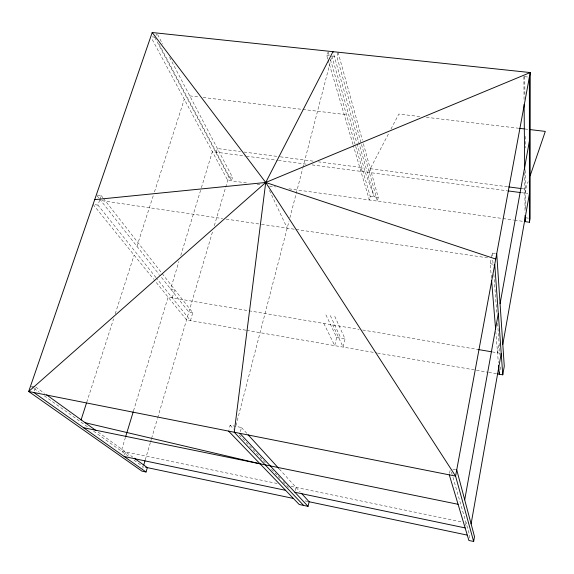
<?xml version="1.0" encoding="UTF-8"?>
<svg xmlns="http://www.w3.org/2000/svg" width="574" height="574" viewBox="0 0 574 574"><rect width="100%" height="100%" fill="white"/><g stroke="black" fill="none" stroke-linecap="round" stroke-linejoin="round"><path stroke-width="0.43" stroke-dasharray="2.87 2.15" d="M469.317 538.053L469.74 535.635L452.441 475.509M500.076 369.792L500.808 365.638M497.543 352.788L499.143 343.79M465.6 525.375L466.052 522.821L467.738 523.172M524.88 193.137L525.59 189.14L528.166 181.606M491.401 277.988L490.232 263.739L491.229 258.386M491.373 257.626L492.227 253.055L495.972 253.608M449.586 473.299L450.167 470.185M334.771 316.353L345.046 338.89L343.116 347.091L332.705 324.934M363.356 143.658L378.252 197.427L377.391 201.108L336.852 56.596L337.821 52.93M325.924 314.875L336.644 337.447L334.699 345.627L323.836 323.442M330.459 59.725L370.23 196.322L369.355 199.996L353.333 145.638M369.369 172.509L370.287 168.677L388.907 133.046M295.294 490.655L296.069 487.426M360.924 171.389L361.857 167.565L318.434 161.839M235.986 425.506L288.987 221.234M289.884 217.776L302.67 168.483M302.893 167.615L331.837 56.065L336.852 56.596M240.37 431.684L241.482 427.501L230.131 425.262L229.012 429.438M327.783 58.957L326.771 55.52L327.56 52.6M103.406 198.396L192.764 312.744L190.468 320.579L156.587 278.311M169.595 57.378L232.499 177.301L231.466 180.832L158.309 42.713M142.804 468.219L143.235 466.762L132.616 459.15M145.258 459.896L150.323 442.719M150.575 441.858L151.335 439.282M151.593 438.421L157.412 418.668M157.671 417.807L212.818 230.791M214.332 225.661L228.746 176.785L154.707 37.253M124.666 454.988L125.591 451.925M172.229 297.82L174.704 289.633L170.6 288.952L178.952 261.493M216.298 152.203L217.41 148.53L240.449 151.565M125.448 437.352L121.286 451.028L277.113 483.48M133.512 410.841L168.11 297.124L248.033 310.627M180.781 255.487L201.137 188.566M201.402 187.712L212.366 151.68L245.579 156.085M86.767 402.209L113.587 318.886M115.231 313.784L134.115 255.121M136.949 246.318L153.366 195.325M154.463 191.924L184.29 99.273M34.39 390.93L35.731 387.012L31.441 386.166M156.028 277.608L97.946 205.126L99.582 200.348L222.59 218.579M99.854 199.558L101.211 195.591L96.339 194.873L99.087 198.346M155.963 35.523L156.53 33.852M390.973 129.085L398.837 114.047L421.029 116.673M152.304 36.865L155.389 37.195M326.771 55.52L329.289 55.793M524.658 76.679L527.8 77.016M426.353 117.304L518.674 128.246M524.887 128.978L528.432 129.401M189.793 95.88L199.587 97.056M203.146 97.487L301.953 109.347M302.842 109.455L346.459 114.692M243.993 152.038L279.438 156.702M280.327 156.824L313.117 161.143M370.287 168.677L507.846 186.801M522.039 188.667L525.59 189.14M246.468 156.2L277.522 160.318M278.404 160.44L306.803 164.207M312.127 164.91L507.107 190.776M521.321 192.663L527.908 193.538M228.746 176.785L232.499 177.301M370.23 196.322L378.252 197.427M525.798 217.804L528.381 218.163M246.49 182.919L227.706 180.308L151.593 38.264M257.095 184.398L261.514 185.007M269.471 186.112L275.656 186.973M288.916 188.817L502.121 218.443M503.011 218.565L513.622 220.043M514.512 220.165L523.359 221.392M226.127 219.103L260.639 224.219M261.529 224.348L295.172 229.335M296.062 229.464L488.567 257.991M97.946 205.126L93.06 204.401L153.624 279.222M490.232 263.739L493.984 264.305M248.915 310.778L359.145 329.404M362.675 330L478.149 349.516M492.255 351.898L499.746 353.161M192.764 312.744L188.853 312.069L159.565 274.975M336.644 337.447L345.046 338.89M245.873 330.201L186.543 319.897L154.176 279.911M246.748 330.359L376.652 352.917M377.534 353.067L487.828 372.225M488.711 372.375L497.536 373.911M452.814 469.087L455.95 469.704M290.982 486.365L461.675 521.909M305.11 500.908L308.324 501.59M31.312 386.517L33.479 388.067M34.203 388.591L39.262 392.214M44.32 395.845L88.489 427.515M93.591 431.167L128.368 456.108M35.731 387.012L44.456 393.312M98.154 432.107L132.838 457.162M230.131 425.262L233.783 429.151M239.258 434.977L266.049 463.469M271.531 469.295L277.615 475.774M278.225 476.42L280.047 478.364M283.097 481.6L286.139 484.836M286.749 485.482L288.514 487.362M241.482 427.501L246.877 433.427M279.273 468.987L300.224 491.99M99.632 199.042L159.012 274.272M101.211 195.591L102.854 197.693M157.642 34.584L162.593 44.019M269.486 190.496L287.187 228.151M330.337 315.614L340.841 338.172M328.041 59.811L353.082 144.777M328.206 51.99L329.454 56.288M331.808 56.058L356.748 142.761M356.992 143.615L365.143 171.942L374.241 196.875L332.977 51.667M451.451 472.065L452.19 474.648M338.014 52.198L362.402 140.207M495.785 331.42L498.347 362.61M492.227 253.055L492.499 256.614M492.772 260.173L493.174 265.511M493.855 274.401L496.905 314.43M497.586 323.327L500.011 355.148M523.868 76.593L524.069 99.905M524.701 172.516L525.045 212.732M524.772 76.442L524.901 94.33M525.21 136.368L525.289 147.992M525.454 170.356L525.734 208.843"/><path stroke-width="0.86" d="M449.291 474.863L468.886 540.464L473.658 541.476L474.504 536.64L456.732 469.862M497.536 373.911L502.774 374.822L504.273 366.234L496.718 253.715M525.074 215.401L525.124 221.636L529.429 222.238L530.103 218.4L530.233 72.554L152.196 32.524L28.7 391.482L141.943 471.132L146.04 472L147.324 467.631L134.287 458.203M525.124 221.636L525.533 219.34M499.667 372.146L499.301 374.212L498.569 365.286M471.111 523.875L501.217 353.412M502.81 344.4L529.422 193.739M464.71 499.825L498.311 313.469M500.076 303.682L529.4 141.046M228.56 431.103L299.212 504.481L308.051 506.354L309.128 501.755L301.415 493.288M143.737 465.048L145.007 460.75M125.706 436.491L133.254 411.702M81.02 420.06L86.487 403.056M530.161 175.752L545.3 131.396L530.211 129.609M332.977 51.667L265.719 182.482L234.235 432.229L303.624 505.414M94.703 199.63L265.719 182.482L530.233 72.554L455.577 476.104L473.658 541.476M519.556 128.346L523.997 128.877M508.729 186.916L521.156 188.552M507.997 190.898L520.439 192.548M478.149 349.516L491.373 351.747M83.553 427.723L458.088 504.295M124.199 456.524L285.572 490.318M294.907 492.277L465.141 527.922M145.688 467.279L293.307 498.419M309.128 501.755L467.121 535.083M85.16 422.715L260.051 463.806M495.728 259.053L265.719 182.482L152.196 32.524M33.852 392.501L146.04 472M46.638 394.883L95.987 430.543M239.932 433.356L308.051 506.354M248.076 434.74L278.67 468.327M491.624 280.657L495.642 329.641M494.738 264.413L502.774 374.822M524.112 104.389L524.679 169.825M529.371 77.181L529.429 222.238M265.719 182.482L28.7 391.482L455.577 476.104L265.719 182.482"/></g></svg>
